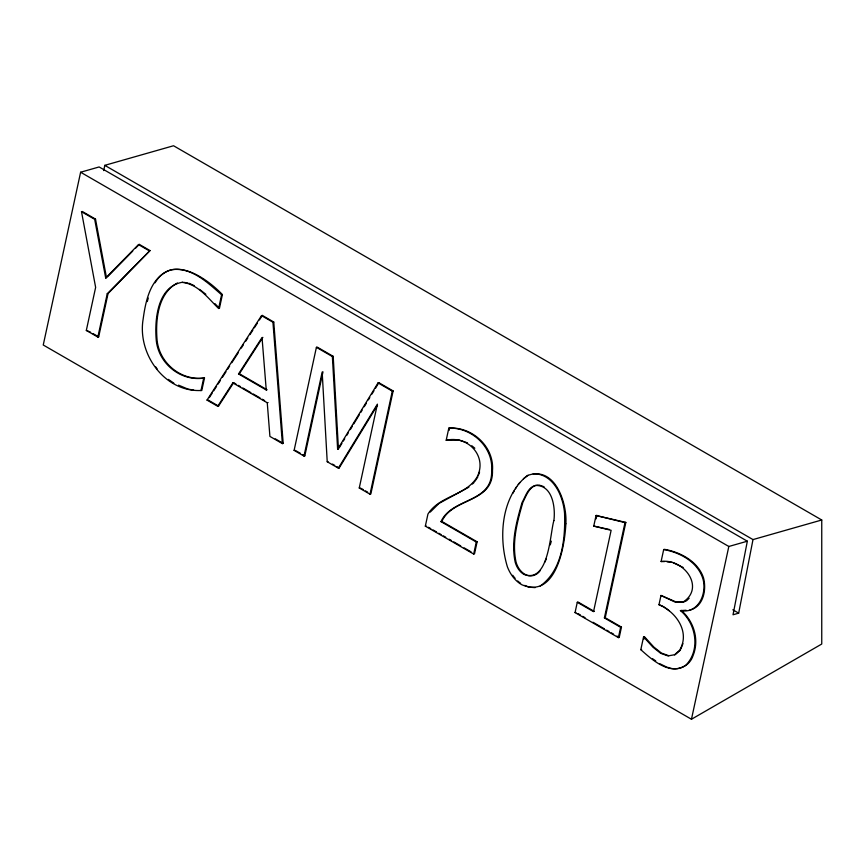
<?xml version="1.0" encoding="UTF-8"?>
<svg xmlns="http://www.w3.org/2000/svg" width="865" height="865" viewBox="0 0 865 865"><rect width="100%" height="100%" fill="white"/><g stroke="black" fill="none" stroke-linecap="round" stroke-linejoin="round"><path stroke-width="1.3" d="M103.768 170.6L104.784 165.345L173.541 145.753L821.75 519.995L821.75 644.025L691.459 719.248L43.25 345.005L80.618 172.232L99.129 166.956L747.338 541.198L733.023 614.766L738.678 613.155L752.993 539.587L821.75 519.995M105.692 278L138.476 244.6L139.297 244.395L150.002 250.569L108.049 293.559L98.675 336.874L97.853 337.08L86.327 330.419L95.637 287.385L81.505 211.709L82.326 211.503L95.507 219.105L106.514 277.795L105.692 278L94.685 219.31L81.505 211.709M97.853 337.08L107.228 293.765L150.002 250.569M200.972 390.656L203.686 378.124L204.508 377.918L201.794 390.45C164.837 392.732 137.167 353.926 143.157 319.055C145.677 300.382 150.78 275.903 171.443 269.718C191.522 266.82 207.665 282.704 221.581 294.77L222.402 294.565L219.44 308.286L218.618 308.491C208.076 298.284 197.923 283.936 182.115 282.379M218.618 308.491L221.581 294.77M322.991 371.831L304.815 455.887L303.993 456.082L294.111 450.384L316.406 347.319L317.228 347.125L333.198 356.337L338.453 449.065L337.631 449.27L332.376 356.542L316.406 347.319M303.993 456.082L322.169 372.036L327.219 461.737L338.356 468.17L339.177 467.965L377.518 405.09M337.631 449.27L378.037 382.903L378.859 382.698L393.132 390.937L370.836 494.002L370.015 494.207L359.256 487.99L377.389 404.15L338.356 468.17M370.015 494.207L392.299 391.142L393.132 390.937M441.82 521.433L477.112 541.804L474.507 553.86L473.685 554.054L425.331 526.147L427.937 514.091C439.431 495.656 465.976 495.688 477.004 477.188C487.795 456.493 468.019 435.117 446.189 440.274L448.816 428.153C472.074 426.326 494.434 446.837 492.477 470.549C493.45 503.16 452.654 497.289 441.82 521.433L440.999 521.638C451.822 497.483 492.628 503.365 491.644 470.755C493.558 447.27 471.847 427.191 448.816 428.153M449.108 430.37L449.638 427.948M473.685 554.054L476.291 542.009L477.112 541.804M605.219 617.729L625.838 522.395L625.006 522.601L604.397 617.924L605.219 617.729L621.459 627.103L619.232 637.408L618.41 637.613L575.052 612.582L577.279 602.278L578.101 602.072L594.352 611.447M577.279 602.278L593.531 611.652L611.123 530.321L593.758 526.093L596.05 515.508L625.838 522.395M596.104 518.838L596.872 515.302M618.41 637.613L620.638 627.309L621.459 627.103M686.053 610.258L680.431 610.604C696.098 623.524 700.693 649.907 685.956 665.088C670.094 676.235 652.232 659.876 640.803 649.68L643.571 636.867L644.393 636.662L653.843 647.052L661.466 653.097L668.786 655.713M643.841 639.224L644.393 636.662M674.473 654.827L679.544 650.339C690.475 632.304 676.235 611.869 658.979 604.721L660.99 595.455L674.905 601.997L682.755 602.289C705.808 587.746 683.707 558.066 661.098 561.526L663.693 549.556L664.515 549.351C680.604 552.162 697.904 561.428 703.461 577.701C706.759 589.714 703.429 606.83 689.654 610.16M691.459 719.248L728.827 546.475L747.338 541.198M147.288 301.582L148.272 298.047M550.27 544.896L551.319 541.144M478.269 475.718L479.588 471.912M680.798 649.053L682.939 643.646M544.918 562.066L546.41 558.649M512.902 493.245L514.167 491.017M515.443 488.79L516.708 486.562M339.145 447.919L341.935 443.345M343.329 441.053L344.724 438.76M346.811 435.333L348.206 433.041M350.293 429.613L352.39 426.175M353.774 423.893L359.353 414.735M360.748 412.454L362.143 410.161M364.23 406.734L366.317 403.295M368.404 399.868L369.798 397.576M371.896 394.148L373.983 390.71M375.378 388.428L378.859 382.698M238.535 373.961L262.03 337.555L266.247 389.964L267.069 389.758L239.356 373.756L238.535 373.961L266.247 389.964M239.356 373.756L262.852 337.35M207.016 400.095L261.522 315.639L262.344 315.433L273.762 322.029L283.19 443.399L282.368 443.604L269.912 436.414L267.253 402.755L232.836 382.892L217.721 406.28L207.016 400.095L207.838 399.889L218.542 406.074L233.658 382.687L235.95 384.006M209.287 397.641L212.195 393.132M213.655 390.883L216.564 386.385M218.012 384.125L220.197 380.751M222.37 377.367L226.003 371.745M227.463 369.485L229.636 366.111M231.82 362.727L238.362 352.596M241.27 348.087L243.443 344.713M245.628 341.34L247.812 337.956M249.985 334.582L252.894 330.073M254.353 327.824L257.251 323.315M259.435 319.942L262.344 315.433M474.853 481.383L477.826 476.983M155.062 282.823C172.2 253.823 206.281 277.827 222.402 294.565M430.262 512.08L439.063 503.387L468.895 487.146M518.2 484.443L519.919 482.432M107.455 276.843L132.745 251.077M135.556 248.212L139.297 244.395M540.192 570.63C536.808 575.549 530.126 577.658 524.914 574.263A17.689 12.618 76.1 0 1 516.081 562.228C511.669 542.16 517.281 521.498 522.914 502.241C526.471 495.342 530.115 483.913 539.976 485.189M689.156 598.234L686.648 600.678L683.577 602.083L675.727 601.802L660.99 595.455M472.377 484.032L474.107 482.486M680.366 650.134L675.295 654.621L667.964 655.919L660.644 653.302L653.021 647.258L643.571 636.867M523.433 478.745L528.115 475.361M540.247 586.027C562.434 570.1 565.375 538.646 564.575 513.388C563.223 496.056 553.416 473.469 533.143 473.728M177.422 282.985C157.581 293.527 155.289 320.807 157.16 340.886C159.83 363.603 181.564 381.26 204.508 377.918M94.685 219.31L95.507 219.105M107.228 293.765L108.049 293.559M86.327 330.419L90.609 332.214M261.522 315.639L272.94 322.223L273.762 322.029M332.376 356.542L333.198 356.337M232.836 382.892L233.658 382.687M217.721 406.28L218.542 406.074M267.253 402.755L268.074 402.549M294.111 450.384L294.933 450.178M327.219 461.737L328.04 461.532M446.189 440.274L459.077 440.036L467.522 442.88M359.256 487.99L360.078 487.784M425.331 526.147L426.153 525.942M593.758 526.093L609.457 529.51M661.098 561.526L664.493 561.59M575.052 612.582L575.874 612.377M658.979 604.721L663.012 606.365M640.803 649.68L641.625 649.474M182.937 282.185C157.235 285.958 154.316 320.255 156.338 341.091C159.009 363.797 180.742 381.465 203.686 378.124M680.431 610.604C698.758 614.215 707.548 592.687 702.64 577.907C697.082 561.634 679.782 552.357 663.693 549.556M535.165 587.616L529.002 587.173L524.72 585.4M667.077 561.861L672.224 562.391M184.126 282.39L187.694 283.017M193.738 390.137L187.954 389.099L178.558 385.152M596.05 515.508L625.006 522.601M667.445 667.207C677.5 671.781 689.773 666.191 693.038 655.648C699.526 639.808 693.957 621.448 681.252 610.398M541.003 485.589L544.085 486.79M673.327 562.834L683.155 567.451M188.884 283.223L194.214 285.634M659.887 663.779L666.266 666.883M104.784 165.345L752.993 539.587M80.618 172.232L728.827 546.475M138.476 244.6L149.18 250.774M378.037 382.903L392.299 391.142M732.828 609.782L738.678 613.155M238.253 385.336L240.546 386.655M242.838 387.985L250.872 392.624M253.164 393.943L260.041 397.922M262.333 399.241L264.636 400.571M440.999 521.638L476.291 542.009M604.397 617.924L620.638 627.309M332.495 464.105L334.723 465.392M336.95 466.678L339.177 467.965M92.912 333.544L98.675 336.874M275.265 438.825L283.19 443.399M296.035 450.816L300.425 453.346M302.62 454.612L304.815 455.887M361.159 488.411L363.311 489.655M365.463 490.898L367.614 492.142M428.456 527.272L430.759 528.601M433.062 529.931L436.522 531.921M438.825 533.251L441.128 534.581M443.431 535.911L445.724 537.241M449.184 539.23L451.487 540.56M453.79 541.89L460.699 545.88M464.148 547.869L471.057 551.859M578.155 613.696L580.437 615.015M582.718 616.334L585 617.642M592.99 622.259L604.397 628.844M606.679 630.163L608.96 631.482M611.241 632.802L613.523 634.121M616.95 636.089L619.232 637.408M652.61 658.752L655.724 660.903M168.394 379.4L173.854 383.173M664.082 606.992L669.186 610.69M199.512 289.375L205.848 294.273M471.782 445.745L474.831 448.2M214.909 303.615L219.44 308.286M155.657 366.836L157.116 368.923M272.94 322.223L282.368 443.604M520.589 583.27A31.443 22.436 76.1 0 1 517.702 580.966M515.107 578.307A31.443 22.436 76.1 0 1 512.74 575.268M565.861 523.768C564.791 546.583 555.838 599.391 521.757 584.708A31.443 22.436 76.1 0 1 507.431 566.943C498.272 536.906 501.322 496.294 527.293 475.566C554.865 465.305 567.289 502.781 565.861 523.768M553.892 520.535C550.01 533.251 549.026 583.572 524.093 574.468A17.689 12.618 76.1 0 1 515.259 562.423C510.847 542.366 516.459 521.703 522.092 502.446C525.682 496.337 527.628 487.752 535.273 485.46C552.638 484.768 555.568 507.679 553.892 520.535"/></g></svg>
